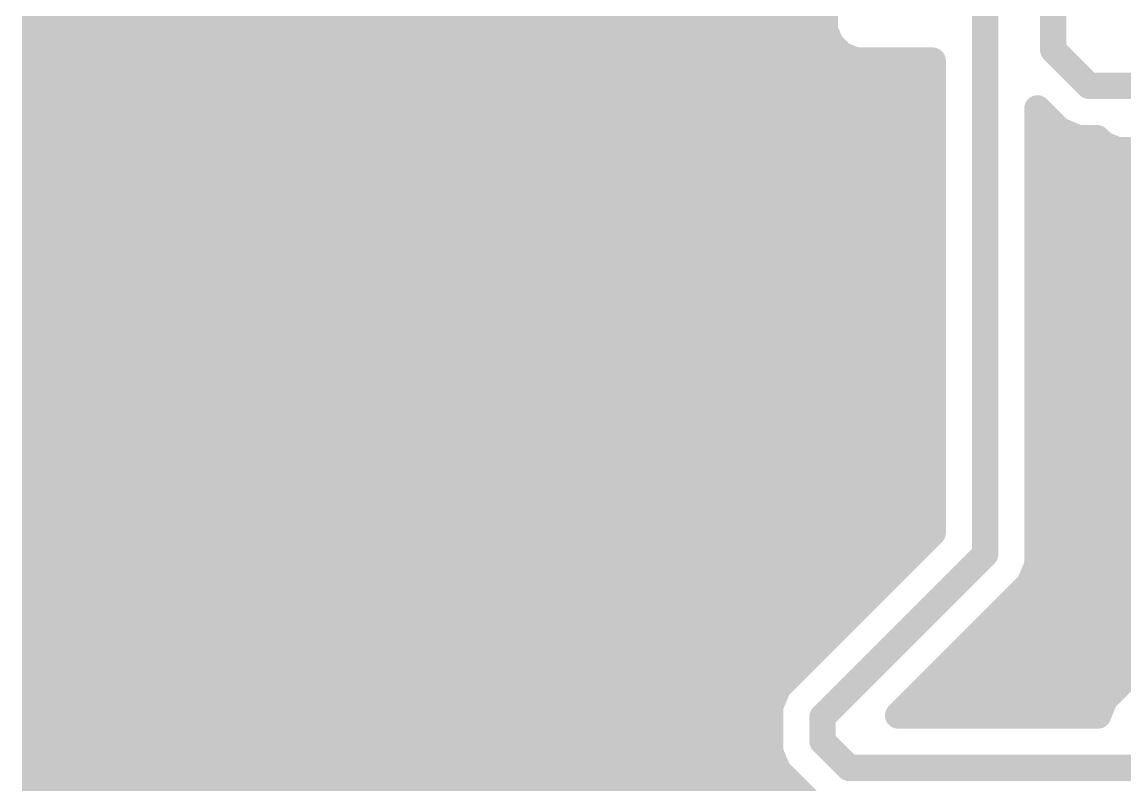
# Model space of a CAD drawing. Extents: x 0 to 49.5, y 0 to 37.5.
# Drawn here: x 0.48 to 21.69, y 7.56 to 22.23 of the extents above; entities that cross this region are included whole.
import ezdxf

# ---------------------------------------------------------------- set-up
doc = ezdxf.new("R2010")
doc.units = 0
doc.layers.add('1', color=22, linetype='CONTINUOUS')

# ---------------------------------------------------------------- blocks, each defined once
blk = doc.blocks.new('RECT')
blk.add_solid([(-0.5, -0.5), (0.5, -0.5), (-0.5, 0.5), (0.5, 0.5)])

msp = doc.modelspace()

# ---------------------------------------------------------------- linework, layer by layer
at = {"layer": '1', "const_width": 0.508}
for points in [[(0.7302, 0.7535), (0.7302, 37.2698)], [(19, 26), (19, 11.99)], [(15.914, 24.1915), (15.914, 22.0885)], [(20.312, 23.14), (20.312, 21.688)], [(0.7302, 22.352), (15.914, 22.352)], [(15.914, 22.0885), (16.0288, 21.8114)], [(0.7302, 21.844), (16.0153, 21.844)], [(16.0288, 21.8114), (16.2409, 21.5993)], [(16.2409, 21.5993), (16.518, 21.4845)], [(20.312, 21.688), (21, 21)], [(16.518, 21.4845), (17.992, 21.4845)], [(17.992, 21.4845), (17.992, 12.4075)], [(0.7302, 21.336), (17.992, 21.336)], [(21, 21), (22.185, 21)], [(0.7302, 20.828), (17.992, 20.828)], [(20.008, 11.7895), (20.008, 20.5665)], [(20.008, 20.5665), (20.1455, 20.429)], [(20.1455, 20.429), (20.429, 20.1455)], [(0.7302, 20.32), (17.992, 20.32)], [(20.008, 20.32), (20.2545, 20.32)], [(20.429, 20.1455), (20.7995, 19.992)], [(20.7995, 19.992), (21.1565, 19.992)], [(21.1565, 19.992), (21.2728, 19.8757)], [(0.7302, 19.812), (17.992, 19.812)], [(20.008, 19.812), (21.4265, 19.812)], [(21.2728, 19.8757), (21.5499, 19.7609)], [(21.5499, 19.7609), (23.3739, 19.7609)], [(0.7302, 19.304), (17.992, 19.304)], [(20.008, 19.304), (23.4859, 19.304)], [(0.7302, 18.796), (17.992, 18.796)], [(20.008, 18.796), (23.4859, 18.796)], [(0.7302, 18.288), (17.992, 18.288)], [(20.008, 18.288), (23.4859, 18.288)], [(0.7302, 17.78), (17.992, 17.78)], [(20.008, 17.78), (23.8148, 17.78)], [(0.7302, 17.272), (17.992, 17.272)], [(20.008, 17.272), (23.9939, 17.272)], [(0.7302, 16.764), (17.992, 16.764)], [(20.008, 16.764), (23.9939, 16.764)], [(0.7302, 16.256), (17.992, 16.256)], [(20.008, 16.256), (24.009, 16.256)], [(0.7302, 15.748), (17.992, 15.748)], [(20.008, 15.748), (24.3215, 15.748)], [(0.7302, 15.24), (17.992, 15.24)], [(20.008, 15.24), (24.3615, 15.24)], [(0.7302, 14.732), (17.992, 14.732)], [(20.008, 14.732), (24.3615, 14.732)], [(0.7302, 14.224), (17.992, 14.224)], [(20.008, 14.224), (24.3615, 14.224)], [(22.4619, 13.7509), (21.851, 13.14)], [(0.7302, 13.716), (17.992, 13.716)], [(20.008, 13.716), (24.3615, 13.716)], [(0.7302, 13.208), (17.992, 13.208)], [(20.008, 13.208), (24.3615, 13.208)], [(0.7302, 12.7), (17.992, 12.7)], [(20.008, 12.7), (24.3615, 12.7)], [(17.992, 12.4075), (15.3015, 9.717)], [(0.7302, 12.192), (17.7765, 12.192)], [(20.008, 12.192), (24.3615, 12.192)], [(19, 11.99), (15.8725, 8.8625)], [(0.7302, 11.684), (17.2685, 11.684)], [(19.8545, 11.419), (20.008, 11.7895)], [(19.9643, 11.684), (24.3615, 11.684)], [(17.3285, 8.893), (19.8545, 11.419)], [(0.7302, 11.176), (16.7605, 11.176)], [(19.6115, 11.176), (24.2332, 11.176)], [(0.7302, 10.668), (16.2525, 10.668)], [(19.1035, 10.668), (23.7265, 10.668)], [(0.7302, 10.16), (15.7445, 10.16)], [(18.5955, 10.16), (23.2197, 10.16)], [(22.4025, 9.945), (21.7799, 9.6871)], [(15.3015, 9.717), (15.018, 9.4335)], [(15.3015, 9.717), (15.3015, 9.717)], [(0.7302, 9.652), (15.2365, 9.652)], [(18.0875, 9.652), (21.7448, 9.652)], [(21.7799, 9.6871), (21.3035, 9.2107)], [(15.018, 9.4335), (14.8645, 9.063)], [(0.7302, 9.144), (14.8981, 9.144)], [(17.5795, 9.144), (21.2759, 9.144)], [(21.3035, 9.2107), (21.1719, 8.893)], [(14.8645, 9.063), (14.8645, 8.1946)], [(21.1719, 8.893), (17.3285, 8.893)], [(15.8725, 8.8625), (15.8725, 8.3951)], [(0.7302, 8.636), (14.8645, 8.636)], [(15.8725, 8.3951), (16.3826, 7.885)], [(0.7302, 8.128), (14.8921, 8.128)], [(14.8645, 8.1946), (15.018, 7.8241)], [(15.018, 7.8241), (15.8116, 7.0305)], [(16.3826, 7.885), (22.3667, 7.885)], [(0.7302, 7.62), (15.2221, 7.62)]]:
    msp.add_lwpolyline(points, dxfattribs=at)
at = {"layer": '1', "const_width": 0.254}
for points in [[(0.7302, 22.479, 1), (0.7302, 22.225)], [(15.914, 22.225, 1), (15.914, 22.479)], [(16.0313, 22.1371, 1), (15.7967, 22.0399)], [(0.7302, 21.971, 1), (0.7302, 21.717)], [(15.787, 22.0885, 1), (16.041, 22.0885)], [(16.1186, 21.9012, 1), (15.939, 21.7216)], [(16.0153, 21.717, 1), (16.0153, 21.971)], [(15.9115, 21.7628, 1), (16.1461, 21.86)], [(16.2895, 21.7166, 1), (16.1923, 21.482)], [(20.4018, 21.7778, 1), (20.2222, 21.5982)], [(16.1511, 21.5095, 1), (16.3307, 21.6891)], [(16.518, 21.6115, 1), (16.518, 21.3575)], [(16.4694, 21.3672, 1), (16.5666, 21.6018)], [(18.119, 21.4845, 1), (17.865, 21.4845)], [(17.992, 21.3575, 1), (17.992, 21.6115)], [(20.185, 21.688, 1), (20.439, 21.688)], [(0.7302, 21.463, 1), (0.7302, 21.209)], [(17.992, 21.209, 1), (17.992, 21.463)], [(21, 21.127, 1), (21, 20.873)], [(20.9102, 20.9102, 1), (21.0898, 21.0898)], [(0.7302, 20.955, 1), (0.7302, 20.701)], [(17.992, 20.701, 1), (17.992, 20.955)], [(20.135, 20.5665, 1), (19.881, 20.5665)], [(20.0978, 20.6563, 1), (19.9182, 20.4767)], [(20.2353, 20.5188, 1), (20.0557, 20.3392)], [(20.0557, 20.3392, 1), (20.2353, 20.5188)], [(0.7302, 20.447, 1), (0.7302, 20.193)], [(17.992, 20.193, 1), (17.992, 20.447)], [(20.008, 20.447, 1), (20.008, 20.193)], [(20.2545, 20.193, 1), (20.2545, 20.447)], [(20.4776, 20.2628, 1), (20.3804, 20.0281)], [(20.3392, 20.0557, 1), (20.5188, 20.2353)], [(20.7995, 20.119, 1), (20.7995, 19.865)], [(20.7509, 19.8747, 1), (20.8481, 20.1093)], [(21.2463, 20.0818, 1), (21.0667, 19.9022)], [(21.1565, 19.865, 1), (21.1565, 20.119)], [(0.7302, 19.939, 1), (0.7302, 19.685)], [(17.992, 19.685, 1), (17.992, 19.939)], [(20.008, 19.939, 1), (20.008, 19.685)], [(21.3214, 19.993, 1), (21.2242, 19.7584)], [(21.183, 19.7859, 1), (21.3626, 19.9655)], [(21.5499, 19.8879, 1), (21.5499, 19.6339)], [(21.4265, 19.685, 1), (21.4265, 19.939)], [(21.5013, 19.6436, 1), (21.5985, 19.8782)], [(0.7302, 19.431, 1), (0.7302, 19.177)], [(17.992, 19.177, 1), (17.992, 19.431)], [(20.008, 19.431, 1), (20.008, 19.177)], [(0.7302, 18.923, 1), (0.7302, 18.669)], [(17.992, 18.669, 1), (17.992, 18.923)], [(20.008, 18.923, 1), (20.008, 18.669)], [(0.7302, 18.415, 1), (0.7302, 18.161)], [(17.992, 18.161, 1), (17.992, 18.415)], [(20.008, 18.415, 1), (20.008, 18.161)], [(0.7302, 17.907, 1), (0.7302, 17.653)], [(17.992, 17.653, 1), (17.992, 17.907)], [(20.008, 17.907, 1), (20.008, 17.653)], [(0.7302, 17.399, 1), (0.7302, 17.145)], [(17.992, 17.145, 1), (17.992, 17.399)], [(20.008, 17.399, 1), (20.008, 17.145)], [(0.7302, 16.891, 1), (0.7302, 16.637)], [(17.992, 16.637, 1), (17.992, 16.891)], [(20.008, 16.891, 1), (20.008, 16.637)], [(0.7302, 16.383, 1), (0.7302, 16.129)], [(17.992, 16.129, 1), (17.992, 16.383)], [(20.008, 16.383, 1), (20.008, 16.129)], [(0.7302, 15.875, 1), (0.7302, 15.621)], [(17.992, 15.621, 1), (17.992, 15.875)], [(20.008, 15.875, 1), (20.008, 15.621)], [(0.7302, 15.367, 1), (0.7302, 15.113)], [(17.992, 15.113, 1), (17.992, 15.367)], [(20.008, 15.367, 1), (20.008, 15.113)], [(0.7302, 14.859, 1), (0.7302, 14.605)], [(17.992, 14.605, 1), (17.992, 14.859)], [(20.008, 14.859, 1), (20.008, 14.605)], [(0.7302, 14.351, 1), (0.7302, 14.097)], [(17.992, 14.097, 1), (17.992, 14.351)], [(20.008, 14.351, 1), (20.008, 14.097)], [(0.7302, 13.843, 1), (0.7302, 13.589)], [(17.992, 13.589, 1), (17.992, 13.843)], [(20.008, 13.843, 1), (20.008, 13.589)], [(0.7302, 13.335, 1), (0.7302, 13.081)], [(17.992, 13.081, 1), (17.992, 13.335)], [(20.008, 13.335, 1), (20.008, 13.081)], [(21.7612, 13.2298, 1), (21.9408, 13.0502)], [(0.7302, 12.827, 1), (0.7302, 12.573)], [(17.992, 12.573, 1), (17.992, 12.827)], [(20.008, 12.827, 1), (20.008, 12.573)], [(17.865, 12.4075, 1), (18.119, 12.4075)], [(18.0818, 12.3177, 1), (17.9022, 12.4973)], [(0.7302, 12.319, 1), (0.7302, 12.065)], [(17.7765, 12.065, 1), (17.7765, 12.319)], [(20.008, 12.319, 1), (20.008, 12.065)], [(18.873, 11.99, 1), (19.127, 11.99)], [(19.0898, 11.9002, 1), (18.9102, 12.0798)], [(0.7302, 11.811, 1), (0.7302, 11.557)], [(17.2685, 11.557, 1), (17.2685, 11.811)], [(19.9643, 11.811, 1), (19.9643, 11.557)], [(19.881, 11.7895, 1), (20.135, 11.7895)], [(20.1253, 11.7409, 1), (19.8907, 11.8381)], [(19.9443, 11.3292, 1), (19.7647, 11.5088)], [(19.7372, 11.4676, 1), (19.9719, 11.3704)], [(0.7302, 11.303, 1), (0.7302, 11.049)], [(16.7605, 11.049, 1), (16.7605, 11.303)], [(19.6115, 11.303, 1), (19.6115, 11.049)], [(0.7302, 10.795, 1), (0.7302, 10.541)], [(16.2525, 10.541, 1), (16.2525, 10.795)], [(19.1035, 10.795, 1), (19.1035, 10.541)], [(0.7302, 10.287, 1), (0.7302, 10.033)], [(15.7445, 10.033, 1), (15.7445, 10.287)], [(18.5955, 10.287, 1), (18.5955, 10.033)], [(15.3015, 9.844, 1), (15.3015, 9.59)], [(15.3913, 9.6272, 1), (15.2117, 9.8068)], [(15.3015, 9.59, 1), (15.3015, 9.844)], [(0.7302, 9.779, 1), (0.7302, 9.525)], [(15.2117, 9.8068, 1), (15.3913, 9.6272)], [(15.2365, 9.525, 1), (15.2365, 9.779)], [(18.0875, 9.779, 1), (18.0875, 9.525)], [(21.7313, 9.8045, 1), (21.8285, 9.5698)], [(21.8697, 9.5973, 1), (21.6901, 9.7769)], [(21.7448, 9.525, 1), (21.7448, 9.779)], [(14.9282, 9.5233, 1), (15.1078, 9.3437)], [(15.1353, 9.3849, 1), (14.9006, 9.4821)], [(0.7302, 9.271, 1), (0.7302, 9.017)], [(14.8981, 9.017, 1), (14.8981, 9.271)], [(17.5795, 9.271, 1), (17.5795, 9.017)], [(21.2137, 9.3005, 1), (21.3933, 9.1209)], [(21.4208, 9.1621, 1), (21.1861, 9.2593)], [(21.2759, 9.017, 1), (21.2759, 9.271)], [(14.9915, 9.063, 1), (14.7375, 9.063)], [(14.7472, 9.1116, 1), (14.9818, 9.0144)], [(17.3285, 9.02, 1), (17.3285, 8.766)], [(21.1719, 8.766, 1), (21.1719, 9.02)], [(15.9995, 8.8625, 1), (15.7455, 8.8625)], [(15.7827, 8.9523, 1), (15.9623, 8.7727)], [(17.2387, 8.9828, 1), (17.4183, 8.8032)], [(21.0546, 8.9416, 1), (21.2892, 8.8444)], [(0.7302, 8.763, 1), (0.7302, 8.509)], [(14.8645, 8.509, 1), (14.8645, 8.763)], [(15.9623, 8.4849, 1), (15.7827, 8.3053)], [(15.7455, 8.3951, 1), (15.9995, 8.3951)], [(0.7302, 8.255, 1), (0.7302, 8.001)], [(14.9818, 8.2432, 1), (14.7472, 8.146)], [(14.7375, 8.1946, 1), (14.9915, 8.1946)], [(14.8921, 8.001, 1), (14.8921, 8.255)], [(15.1078, 7.9139, 1), (14.9282, 7.7343)], [(16.3826, 8.012, 1), (16.3826, 7.758)], [(16.2928, 7.7952, 1), (16.4724, 7.9748)], [(0.7302, 7.747, 1), (0.7302, 7.493)], [(14.9006, 7.7755, 1), (15.1353, 7.8727)], [(15.2221, 7.493, 1), (15.2221, 7.747)]]:
    msp.add_lwpolyline(points, format="xyb", dxfattribs=at)

# ---------------------------------------------------------------- block references
at = {"layer": '1', "rotation": 90}
for p, xscale, yscale in [((8, 16), 6.07, 6.07), ((21.851, 13.14), 3.6, 2.2)]:
    msp.add_blockref('RECT', p, dxfattribs=dict(at, xscale=xscale, yscale=yscale))

doc.saveas('drawing.dxf')
